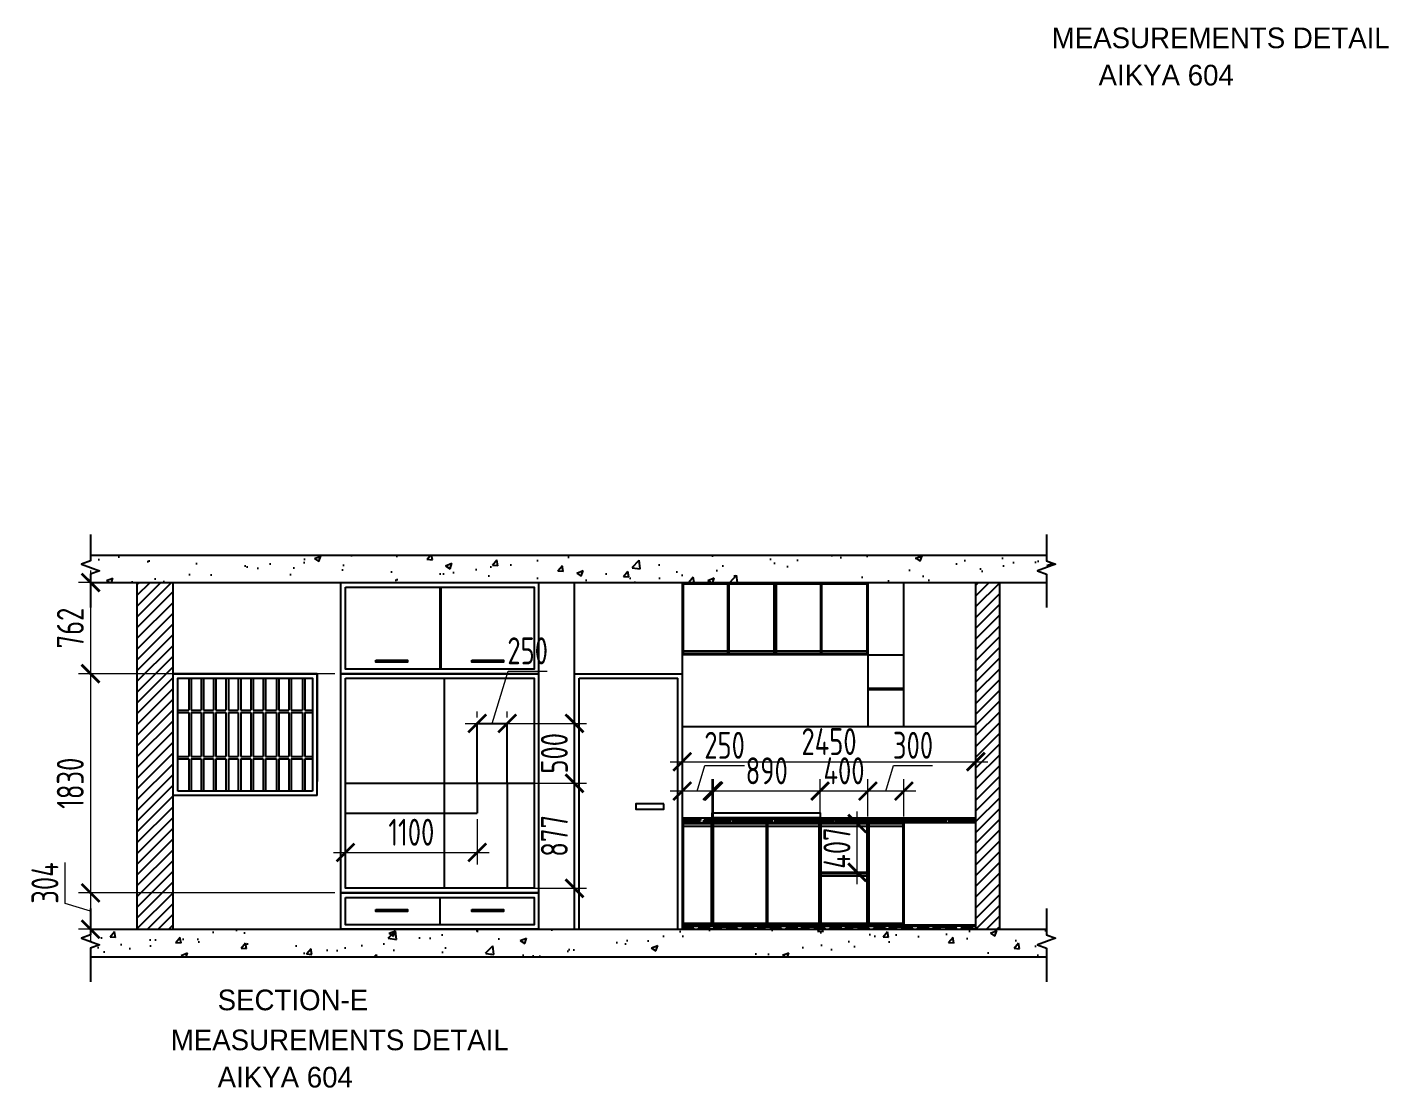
# Model space of a CAD drawing. Header units: millimetres. Extents: x -32588 to 76206, y -105754 to 17102.
# Drawn here: x 13424 to 24791, y -86410 to -77552 of the extents above; entities that cross this region are included whole.
import ezdxf

# ---------------------------------------------------------------- set-up
doc = ezdxf.new("R2010")
doc.units = ezdxf.units.MM
doc.header["$LTSCALE"] = 10
doc.header["$PDMODE"] = 35
doc.header["$PDSIZE"] = 500
doc.layers.add('07--DIM-1', color=1, linetype='Continuous')
doc.layers.add('DIMM-1', color=1, linetype='Continuous')
doc.styles.add('ISO', font='isocp2.shx', dxfattribs={"width": 0.8})
doc.dimstyles.new('A-DIM-100', dxfattribs={"dimscale": 100, "dimtxt": 2.25, "dimasz": 1.5, "dimexe": 1, "dimexo": 0.5, "dimgap": 0, "dimtad": 0, "dimdec": 0, "dimzin": 12, "dimdsep": 46, "dimtxsty": 'ISO', "dimblk": 'ARCHTICK', "dimcen": 1, "dimdle": 1, "dimclrd": 8, "dimclre": 8, "dimclrt": 256, "dimadec": 0, "dimazin": 3, "dimtfac": 1, "dimtdec": 0, "dimtmove": 1, "dimatfit": 2, "dimfxl": 1, "dimtvp": 0.75, "dimtolj": 1, "dimtzin": 12, "dimlwd": 18, "dimlwe": 18, "dimarcsym": 0})
pattern_1 = [(0, (34856.541, 5770.39), (55.88, 25.4), [381, -50.8, 127, -25.4]), (0, (34890.323, 5783.09), (-25.4, 33.782), [76.2, -8.382, 152.4, -19.05]), (0, (34869.241, 5791.979), (132.08, 17.018), [203.2, -35.56, 101.6, -25.4])]

# ---------------------------------------------------------------- blocks, each defined once
blk = doc.blocks.new('_ArchTick')
at = {"color": 0, "const_width": 0.15}
blk.add_lwpolyline([(-0.5, -0.5), (0.5, 0.5)], dxfattribs=at)
blk = doc.blocks.new('*D305')
at = {"layer": '07--DIM-1', "color": 8, "lineweight": 18}
for p, q in [((20353, -84711), (20353, -84104)), ((20383, -84204), (20253, -84204)), ((20383, -84611), (20253, -84611))]:
    blk.add_line(p, q, dxfattribs=at)
at = {"layer": 'Defpoints', "color": 0}
for p in [(20353, -84204), (20433, -84204), (20433, -84611)]:
    blk.add_point(p, dxfattribs=at)
at = {"layer": '07--DIM-1', "color": 8, "lineweight": 18, "xscale": 150, "yscale": 150, "zscale": 150}
for p, rotation in [((20353, -84204), 90), ((20353, -84611), 270)]:
    blk.add_blockref('_ArchTick', p, dxfattribs=dict(at, rotation=rotation))
at = {"layer": '07--DIM-1', "insert": (20184, -84408), "char_height": 225, "attachment_point": 5, "rotation": 90, "style": 'ISO'}
blk.add_mtext('\\A1;407', dxfattribs=at)
blk = doc.blocks.new('*D306')
at = {"layer": '07--DIM-1', "color": 8, "lineweight": 18}
for p, q in [((18893, -84106), (18893, -83587)), ((21343, -84106), (21343, -83587)), ((18793, -83687), (21443, -83687))]:
    blk.add_line(p, q, dxfattribs=at)
at = {"layer": 'Defpoints', "color": 0}
for p in [(21343, -83687), (18893, -84156), (21343, -84156)]:
    blk.add_point(p, dxfattribs=at)
at = {"layer": '07--DIM-1', "color": 8, "lineweight": 18, "xscale": 150, "yscale": 150, "zscale": 150, "rotation": 180}
blk.add_blockref('_ArchTick', (18893, -83687), dxfattribs=at)
at = {"layer": '07--DIM-1', "color": 8, "lineweight": 18, "xscale": 150, "yscale": 150, "zscale": 150}
blk.add_blockref('_ArchTick', (21343, -83687), dxfattribs=at)
at = {"layer": '07--DIM-1', "insert": (20118, -83519), "char_height": 225, "attachment_point": 5, "style": 'ISO'}
blk.add_mtext('\\A1;2450', dxfattribs=at)
blk = doc.blocks.new('*D307')
at = {"layer": '07--DIM-1', "color": 8, "lineweight": 18}
for p, q in [((20593, -83932), (20657, -83719)), ((20657, -83719), (20981, -83719)), ((20443, -84144), (20443, -83832)), ((20743, -84144), (20743, -83832)), ((20843, -83932), (20343, -83932))]:
    blk.add_line(p, q, dxfattribs=at)
at = {"layer": 'Defpoints', "color": 0}
for p in [(20443, -83932), (20443, -84194), (20743, -84194)]:
    blk.add_point(p, dxfattribs=at)
at = {"layer": '07--DIM-1', "color": 8, "lineweight": 18, "xscale": 150, "yscale": 150, "zscale": 150, "rotation": 180}
blk.add_blockref('_ArchTick', (20443, -83932), dxfattribs=at)
at = {"layer": '07--DIM-1', "color": 8, "lineweight": 18, "xscale": 150, "yscale": 150, "zscale": 150}
blk.add_blockref('_ArchTick', (20743, -83932), dxfattribs=at)
at = {"layer": '07--DIM-1', "insert": (20819, -83550), "char_height": 225, "attachment_point": 5, "style": 'ISO'}
blk.add_mtext('\\A1;300', dxfattribs=at)
blk = doc.blocks.new('*D308')
at = {"layer": '07--DIM-1', "color": 8, "lineweight": 18}
for p, q in [((20043, -84144), (20043, -83832)), ((20443, -84144), (20443, -83832)), ((20543, -83932), (19943, -83932))]:
    blk.add_line(p, q, dxfattribs=at)
at = {"layer": 'Defpoints', "color": 0}
for p in [(20043, -83932), (20043, -84194), (20443, -84194)]:
    blk.add_point(p, dxfattribs=at)
at = {"layer": '07--DIM-1', "color": 8, "lineweight": 18, "xscale": 150, "yscale": 150, "zscale": 150, "rotation": 180}
blk.add_blockref('_ArchTick', (20043, -83932), dxfattribs=at)
at = {"layer": '07--DIM-1', "color": 8, "lineweight": 18, "xscale": 150, "yscale": 150, "zscale": 150}
blk.add_blockref('_ArchTick', (20443, -83932), dxfattribs=at)
at = {"layer": '07--DIM-1', "insert": (20243, -83763), "char_height": 225, "attachment_point": 5, "style": 'ISO'}
blk.add_mtext('\\A1;400', dxfattribs=at)
blk = doc.blocks.new('*D309')
at = {"layer": '07--DIM-1', "color": 8, "lineweight": 18}
for p, q in [((19153, -84154), (19153, -83832)), ((20043, -84144), (20043, -83832)), ((20143, -83932), (19053, -83932))]:
    blk.add_line(p, q, dxfattribs=at)
at = {"layer": 'Defpoints', "color": 0}
for p in [(19153, -83932), (19153, -84204), (20043, -84194)]:
    blk.add_point(p, dxfattribs=at)
at = {"layer": '07--DIM-1', "color": 8, "lineweight": 18, "xscale": 150, "yscale": 150, "zscale": 150, "rotation": 180}
blk.add_blockref('_ArchTick', (19153, -83932), dxfattribs=at)
at = {"layer": '07--DIM-1', "color": 8, "lineweight": 18, "xscale": 150, "yscale": 150, "zscale": 150}
blk.add_blockref('_ArchTick', (20043, -83932), dxfattribs=at)
at = {"layer": '07--DIM-1', "insert": (19598, -83763), "char_height": 225, "attachment_point": 5, "style": 'ISO'}
blk.add_mtext('\\A1;890', dxfattribs=at)
blk = doc.blocks.new('*D310')
at = {"layer": '07--DIM-1', "color": 8, "lineweight": 18}
for p, q in [((19018, -83932), (19082, -83719)), ((19082, -83719), (19411, -83719)), ((18893, -84144), (18893, -83832)), ((19143, -84144), (19143, -83832)), ((19243, -83932), (18793, -83932))]:
    blk.add_line(p, q, dxfattribs=at)
at = {"layer": 'Defpoints', "color": 0}
for p in [(18893, -83932), (18893, -84194), (19143, -84194)]:
    blk.add_point(p, dxfattribs=at)
at = {"layer": '07--DIM-1', "color": 8, "lineweight": 18, "xscale": 150, "yscale": 150, "zscale": 150, "rotation": 180}
blk.add_blockref('_ArchTick', (18893, -83932), dxfattribs=at)
at = {"layer": '07--DIM-1', "color": 8, "lineweight": 18, "xscale": 150, "yscale": 150, "zscale": 150}
blk.add_blockref('_ArchTick', (19143, -83932), dxfattribs=at)
at = {"layer": '07--DIM-1', "insert": (19246, -83550), "char_height": 225, "attachment_point": 5, "style": 'ISO'}
blk.add_mtext('\\A1;250', dxfattribs=at)
blk = doc.blocks.new('*D311')
at = {"layer": '07--DIM-1', "color": 8, "lineweight": 18}
for p, q in [((17306, -83367), (17438, -82930)), ((17438, -82930), (17766, -82930)), ((17181, -83317), (17181, -83267)), ((17431, -83317), (17431, -83267)), ((17081, -83367), (17531, -83367))]:
    blk.add_line(p, q, dxfattribs=at)
at = {"layer": 'Defpoints', "color": 0}
for p in [(17181, -83367), (17431, -83367), (17431, -83367)]:
    blk.add_point(p, dxfattribs=at)
at = {"layer": '07--DIM-1', "color": 8, "lineweight": 18, "xscale": 150, "yscale": 150, "zscale": 150, "rotation": 180}
blk.add_blockref('_ArchTick', (17181, -83367), dxfattribs=at)
at = {"layer": '07--DIM-1', "color": 8, "lineweight": 18, "xscale": 150, "yscale": 150, "zscale": 150}
blk.add_blockref('_ArchTick', (17431, -83367), dxfattribs=at)
at = {"layer": '07--DIM-1', "insert": (17602, -82761), "char_height": 225, "attachment_point": 5, "style": 'ISO'}
blk.add_mtext('\\A1;250', dxfattribs=at)
blk = doc.blocks.new('*D312')
at = {"layer": '07--DIM-1', "color": 8, "lineweight": 18}
for p, q in [((16081, -84167), (16081, -84545)), ((17181, -84167), (17181, -84545)), ((15981, -84445), (17281, -84445))]:
    blk.add_line(p, q, dxfattribs=at)
at = {"layer": 'Defpoints', "color": 0}
for p in [(16081, -84117), (17181, -84117), (17181, -84445)]:
    blk.add_point(p, dxfattribs=at)
at = {"layer": '07--DIM-1', "color": 8, "lineweight": 18, "xscale": 150, "yscale": 150, "zscale": 150, "rotation": 180}
blk.add_blockref('_ArchTick', (16081, -84445), dxfattribs=at)
at = {"layer": '07--DIM-1', "color": 8, "lineweight": 18, "xscale": 150, "yscale": 150, "zscale": 150}
blk.add_blockref('_ArchTick', (17181, -84445), dxfattribs=at)
at = {"layer": '07--DIM-1', "insert": (16631, -84276), "char_height": 225, "attachment_point": 5, "style": 'ISO'}
blk.add_mtext('\\A1;1100', dxfattribs=at)
blk = doc.blocks.new('*D313')
at = {"layer": '07--DIM-1', "color": 8, "lineweight": 18}
for p, q in [((17993, -83767), (17993, -84844)), ((17481, -83867), (18093, -83867)), ((17481, -84744), (18093, -84744))]:
    blk.add_line(p, q, dxfattribs=at)
at = {"layer": 'Defpoints', "color": 0}
for p in [(17431, -83867), (17431, -84744), (17993, -84744)]:
    blk.add_point(p, dxfattribs=at)
at = {"layer": '07--DIM-1', "color": 8, "lineweight": 18, "xscale": 150, "yscale": 150, "zscale": 150}
for p, rotation in [((17993, -83867), 90), ((17993, -84744), 270)]:
    blk.add_blockref('_ArchTick', p, dxfattribs=dict(at, rotation=rotation))
at = {"layer": '07--DIM-1', "insert": (17825, -84306), "char_height": 225, "attachment_point": 5, "rotation": 90, "style": 'ISO'}
blk.add_mtext('\\A1;877', dxfattribs=at)
blk = doc.blocks.new('*D314')
at = {"layer": '07--DIM-1', "color": 8, "lineweight": 18}
for p, q in [((17993, -83967), (17993, -83267)), ((17481, -83367), (18093, -83367)), ((17481, -83867), (18093, -83867))]:
    blk.add_line(p, q, dxfattribs=at)
at = {"layer": 'Defpoints', "color": 0}
for p in [(17431, -83367), (17993, -83367), (17431, -83867)]:
    blk.add_point(p, dxfattribs=at)
at = {"layer": '07--DIM-1', "color": 8, "lineweight": 18, "xscale": 150, "yscale": 150, "zscale": 150}
for p, rotation in [((17993, -83367), 90), ((17993, -83867), 270)]:
    blk.add_blockref('_ArchTick', p, dxfattribs=dict(at, rotation=rotation))
at = {"layer": '07--DIM-1', "insert": (17825, -83617), "char_height": 225, "attachment_point": 5, "rotation": 90, "style": 'ISO'}
blk.add_mtext('\\A1;500', dxfattribs=at)
blk = doc.blocks.new('*D315')
at = {"layer": '07--DIM-1', "color": 8, "lineweight": 18}
for p, q in [((13953, -82090), (13953, -83052)), ((15993, -82190), (13853, -82190)), ((15993, -82952), (13853, -82952))]:
    blk.add_line(p, q, dxfattribs=at)
at = {"layer": 'Defpoints', "color": 0}
for p in [(16043, -82190), (13953, -82952), (16043, -82952)]:
    blk.add_point(p, dxfattribs=at)
at = {"layer": '07--DIM-1', "color": 8, "lineweight": 18, "xscale": 150, "yscale": 150, "zscale": 150}
for p, rotation in [((13953, -82190), 90), ((13953, -82952), 270)]:
    blk.add_blockref('_ArchTick', p, dxfattribs=dict(at, rotation=rotation))
at = {"layer": '07--DIM-1', "insert": (13784, -82571), "char_height": 225, "attachment_point": 5, "rotation": 90, "style": 'ISO'}
blk.add_mtext('\\A1;762', dxfattribs=at)
blk = doc.blocks.new('*D316')
at = {"layer": '07--DIM-1', "color": 8, "lineweight": 18}
for p, q in [((13953, -82852), (13953, -84882)), ((15993, -82952), (13853, -82952)), ((15993, -84782), (13853, -84782))]:
    blk.add_line(p, q, dxfattribs=at)
at = {"layer": 'Defpoints', "color": 0}
for p in [(16043, -82952), (13953, -84782), (16043, -84782)]:
    blk.add_point(p, dxfattribs=at)
at = {"layer": '07--DIM-1', "color": 8, "lineweight": 18, "xscale": 150, "yscale": 150, "zscale": 150}
for p, rotation in [((13953, -82952), 90), ((13953, -84782), 270)]:
    blk.add_blockref('_ArchTick', p, dxfattribs=dict(at, rotation=rotation))
at = {"layer": '07--DIM-1', "insert": (13784, -83867), "char_height": 225, "attachment_point": 5, "rotation": 90, "style": 'ISO'}
blk.add_mtext('\\A1;1830', dxfattribs=at)
blk = doc.blocks.new('*D317')
at = {"layer": '07--DIM-1', "color": 8, "lineweight": 18}
for p, q in [((13741, -84871), (13741, -84529)), ((15993, -84782), (13853, -84782)), ((13953, -84682), (13953, -85186)), ((13953, -84934), (13741, -84871)), ((15993, -85086), (13853, -85086))]:
    blk.add_line(p, q, dxfattribs=at)
at = {"layer": 'Defpoints', "color": 0}
for p in [(16043, -84782), (13953, -85086), (16043, -85086)]:
    blk.add_point(p, dxfattribs=at)
at = {"layer": '07--DIM-1', "color": 8, "lineweight": 18, "xscale": 150, "yscale": 150, "zscale": 150}
for p, rotation in [((13953, -84782), 90), ((13953, -85086), 270)]:
    blk.add_blockref('_ArchTick', p, dxfattribs=dict(at, rotation=rotation))
at = {"layer": '07--DIM-1', "insert": (13572, -84700), "char_height": 225, "attachment_point": 5, "rotation": 90, "style": 'ISO'}
blk.add_mtext('\\A1;304', dxfattribs=at)

msp = doc.modelspace()

# ---------------------------------------------------------------- hatches: boundary and pattern name
h = msp.add_hatch()
h.set_pattern_fill('AR-CONC', color=256, scale=3, style=0)
h.set_pattern_definition([(50, (-253784.3, -75808.56), (546.554, -47.81726), [57.15, -628.65]), (355, (-253784.3, -75808.56), (-105.7285, 573.1699), [45.72, -502.92]), (100.451, (-253738.75, -75812.55), (440.8275, 525.3501), [48.57, -534.27]), (46.1842, (-253784.3, -75656.16), (813.2371, -126.127), [85.725, -942.975]), (96.6356, (-253716.5, -75666.7), (712.2127, 742.2767), [72.855, -801.405]), (351.184, (-253784.3, -75656.2), (712.2138, 742.2754), [68.58, -754.38]), (21, (-253708.1, -75694.26), (454.84464, -306.79656), [57.15, -628.65]), (326, (-253708.1, -75694.26), (185.4061, 552.5639), [45.72, -502.92]), (71.4514, (-253670.2, -75719.83), (640.2495, 245.7686), [48.57, -534.27]), (37.5, (-253784.3, -75808.56), (9.26581, 253.66512), [0, -496.824, 0, -510.54, 0, -504.825]), (7.5, (-253784.3, -75808.56), (200.459, 300.54172), [0, -291.084, 0, -485.394, 0, -192.405]), (327.5, (-253954.22, -75808.56), (406.77179, -17.18623), [0, -190.5, 0, -594.36, 0, -788.67]), (317.5, (-254030.42, -75808.56), (444.38754, 76.27947), [0, -247.65, 0, -394.716, 0, -560.07])])
h.paths.add_polyline_path([(22009.3, -82036.4), (21933.4, -82008.8), (21933.4, -81961.8), (13953.1, -81961.8), (13953.1, -82008.8), (13877.3, -82036.4), (14028.9, -82091.6), (13953.1, -82119.2), (13953.1, -82190.4), (21933.4, -82190.4), (21933.4, -82119.2), (21857.6, -82091.6)])
h.paths.add_polyline_path([(21857.6, -85216.2), (22009.3, -85161), (21933.4, -85133.4), (21933.4, -85086.4), (13953.1, -85086.4), (13953.1, -85133.4), (13877.3, -85161), (14028.9, -85216.2), (13953.1, -85243.8), (13953.1, -85317.6), (21933.4, -85317.6), (21933.4, -85243.8)])
h = msp.add_hatch()
h.set_pattern_fill('ANSI31', color=256, scale=20, style=0)
h.set_pattern_definition([(45, (-253784.3, -75808.56), (-44.90128, 44.90128), [])])
h.paths.add_polyline_path([(14643.3, -82190.4), (14343.3, -82190.4), (14343.3, -85086.4), (14643.3, -85086.4)])
h.paths.add_polyline_path([(21543.3, -82190.4), (21343.3, -82190.4), (21343.3, -85086.4), (21543.3, -85086.4)])
h = msp.add_hatch()
h.set_pattern_fill('AR-RROOF', color=256, style=0)
h.set_pattern_definition(pattern_1)
h.paths.add_polyline_path([(18893.3, -84156.4), (18893.3, -84194.4), (19143.3, -84194.4), (20043.3, -84194.4), (21343.3, -84194.4), (21343.3, -84156.4)])
h.paths.add_polyline_path([(20743.3, -85086.4), (20743.3, -85048.4), (20443.3, -85048.4), (20043.3, -85048.4), (19143.3, -85048.4), (18893.3, -85048.4), (18893.3, -85086.4)])
h = msp.add_hatch()
h.set_pattern_fill('AR-RROOF', color=256, style=0)
h.set_pattern_definition(pattern_1)
h.paths.add_polyline_path([(20743.3, -85048.4), (20743.3, -85086.4), (21343.3, -85086.4), (21343.3, -85048.4)])

# ---------------------------------------------------------------- linework, layer by layer
for p, q in [((13953.1, -81961.8), (21933.4, -81961.8)), ((13953.1, -82190.4), (21933.4, -82190.4)), ((14343.3, -85086.4), (14343.3, -82190.4)), ((14343.3, -85086.4), (14343.3, -82190.8)), ((14643.3, -85086.4), (14643.3, -82190.4)), ((16043.3, -85086.4), (16043.3, -82190.4)), ((16868.3, -82228.4), (16868.3, -82914.4)), ((16878.3, -82228.4), (16878.3, -82914.4)), ((17693.3, -82190.4), (17693.3, -85086.4)), ((17993.3, -85086.4), (17993.3, -82190.4)), ((18893.3, -85086.4), (18893.3, -82190.4)), ((19270.8, -82200.4), (19270.8, -82783.4)), ((19280.8, -82200.4), (19280.8, -82783.4)), ((19668.3, -82793.4), (19668.3, -82190.4)), ((20045.8, -82200.4), (20045.8, -82783.4)), ((20055.8, -82200.4), (20055.8, -82783.4)), ((20443.3, -83396.4), (20443.3, -82190.4)), ((20743.3, -83396.4), (20743.3, -82190.4)), ((21343.3, -85086.4), (21343.3, -82190.4)), ((21343.3, -85086.4), (21343.3, -82190.4)), ((21543.3, -85086.4), (21543.3, -82190.4)), ((20443.3, -82793.4), (18893.3, -82793.4)), ((20443.3, -82793.4), (20743.3, -82793.4)), ((15843.3, -82952.4), (14643.3, -82952.4)), ((15843.3, -83970.1), (15843.3, -82952.4)), ((17993.3, -82952.4), (18893.3, -82952.4)), ((14773.8, -82990.4), (14773.8, -83255.8)), ((14793.8, -82990.4), (14793.8, -83255.8)), ((14877, -82990.4), (14877, -83255.8)), ((14877, -82990.4), (14877, -83255.8)), ((14897, -82990.4), (14897, -83255.8)), ((14897, -82990.4), (14897, -83255.8)), ((14980.1, -82990.4), (14980.1, -83255.8)), ((15000.1, -82990.4), (15000.1, -83255.8)), ((15083.3, -82990.4), (15083.3, -83255.8)), ((15083.3, -82990.4), (15083.3, -83255.8)), ((15103.3, -82990.4), (15103.3, -83255.8)), ((15103.3, -82990.4), (15103.3, -83255.8)), ((15186.4, -82990.4), (15186.4, -83255.8)), ((15186.4, -82990.4), (15186.4, -83255.8)), ((15206.4, -82990.4), (15206.4, -83255.8)), ((15206.4, -82990.4), (15206.4, -83255.8)), ((15289.6, -82990.4), (15289.6, -83255.8)), ((15289.6, -82990.4), (15289.6, -83255.8)), ((15309.6, -82990.4), (15309.6, -83255.8)), ((15309.6, -82990.4), (15309.6, -83255.8)), ((15392.7, -82990.4), (15392.7, -83255.8)), ((15412.7, -82990.4), (15412.7, -83255.8)), ((15505.3, -82990.4), (15505.3, -83255.8)), ((15525.3, -82990.4), (15525.3, -83255.8)), ((15525.3, -82990.4), (15525.3, -83255.8)), ((15608.4, -82990.4), (15608.4, -83255.8)), ((15628.4, -82990.4), (15628.4, -83255.8)), ((15721, -82990.4), (15721, -83255.8)), ((15741, -82990.4), (15741, -83255.8)), ((16906.3, -82990.4), (16906.3, -84744.4)), ((18031.3, -85086.4), (18031.3, -82990.4)), ((18031.3, -82990.4), (18855.3, -82990.4)), ((18855.3, -85086.4), (18855.3, -82990.4)), ((20443.3, -83073.5, 0), (20743.3, -83073.5, 0)), ((20443.3, -83083.5, 0), (20743.3, -83083.5, 0)), ((14681.3, -83255.8), (14773.8, -83255.8)), ((14681.3, -83275.8), (14773.8, -83275.8)), ((14773.8, -83275.8), (14773.8, -83643.7)), ((14793.8, -83255.8), (14877, -83255.8)), ((14793.8, -83275.8), (14793.8, -83643.7)), ((14793.8, -83275.8), (14877, -83275.8)), ((14877, -83275.8), (14877, -83643.7)), ((14877, -83275.8), (14877, -83643.7)), ((14897, -83255.8), (14980.1, -83255.8)), ((14897, -83275.8), (14897, -83643.7)), ((14897, -83275.8), (14897, -83643.7)), ((14897, -83275.8), (14980.1, -83275.8)), ((14980.1, -83275.8), (14980.1, -83643.7)), ((15000.1, -83255.8), (15083.3, -83255.8)), ((15000.1, -83275.8), (15000.1, -83643.7)), ((15000.1, -83275.8), (15083.3, -83275.8)), ((15083.3, -83275.8), (15083.3, -83643.7)), ((15083.3, -83275.8), (15083.3, -83643.7)), ((15103.3, -83255.8), (15186.4, -83255.8)), ((15103.3, -83275.8), (15103.3, -83643.7)), ((15103.3, -83275.8), (15103.3, -83643.7)), ((15103.3, -83275.8), (15186.4, -83275.8)), ((15186.4, -83275.8), (15186.4, -83643.7)), ((15186.4, -83275.8), (15186.4, -83643.7)), ((15206.4, -83255.8), (15289.6, -83255.8)), ((15206.4, -83275.8), (15206.4, -83643.7)), ((15206.4, -83275.8), (15206.4, -83643.7)), ((15206.4, -83275.8), (15289.6, -83275.8)), ((15289.6, -83275.8), (15289.6, -83643.7)), ((15289.6, -83275.8), (15289.6, -83643.7)), ((15309.6, -83255.8), (15392.7, -83255.8)), ((15309.6, -83275.8), (15309.6, -83643.7)), ((15309.6, -83275.8), (15309.6, -83643.7)), ((15309.6, -83275.8), (15392.7, -83275.8)), ((15392.7, -83275.8), (15392.7, -83643.7)), ((15412.7, -83255.8), (15505.3, -83255.8)), ((15412.7, -83275.8), (15412.7, -83643.7)), ((15412.7, -83275.8), (15505.3, -83275.8)), ((15505.3, -83275.8), (15505.3, -83643.7)), ((15505.3, -83275.8), (15505.3, -83643.7)), ((15525.3, -83255.8), (15608.4, -83255.8)), ((15525.3, -83275.8), (15525.3, -83643.7)), ((15525.3, -83275.8), (15525.3, -83643.7)), ((15525.3, -83275.8), (15608.4, -83275.8)), ((15608.4, -83275.8), (15608.4, -83643.7)), ((15628.4, -83255.8), (15721, -83255.8)), ((15628.4, -83275.8), (15628.4, -83643.7)), ((15628.4, -83275.8), (15721, -83275.8)), ((15721, -83275.8), (15721, -83643.7)), ((15741, -83255.8), (15805.3, -83255.8)), ((15741, -83275.8), (15741, -83643.7)), ((15741, -83275.8), (15805.3, -83275.8)), ((17181.3, -83867.4), (17181.3, -83367.4)), ((17431.3, -83867.4), (17431.3, -83367.4)), ((21343.3, -83396.4), (18893.3, -83396.4)), ((14681.3, -83643.7), (14773.8, -83643.7)), ((14793.8, -83643.7), (14877, -83643.7)), ((14897, -83643.7), (14980.1, -83643.7)), ((15000.1, -83643.7), (15083.3, -83643.7)), ((15103.3, -83643.7), (15186.4, -83643.7)), ((15206.4, -83643.7), (15289.6, -83643.7)), ((15309.6, -83643.7), (15392.7, -83643.7)), ((15412.7, -83643.7), (15505.3, -83643.7)), ((15525.3, -83643.7), (15608.4, -83643.7)), ((15628.4, -83643.7), (15721, -83643.7)), ((15741, -83643.7), (15805.3, -83643.7)), ((14681.3, -83663.7), (14773.8, -83663.7)), ((14773.8, -83663.7), (14773.8, -83932.1)), ((14793.8, -83663.7), (14793.8, -83932.1)), ((14793.8, -83663.7), (14877, -83663.7)), ((14877, -83663.7), (14877, -83932.1)), ((14877, -83663.7), (14877, -83932.1)), ((14897, -83663.7), (14897, -83932.1)), ((14897, -83663.7), (14897, -83932.1)), ((14897, -83663.7), (14980.1, -83663.7)), ((14980.1, -83663.7), (14980.1, -83932.1)), ((15000.1, -83663.7), (15000.1, -83932.1)), ((15000.1, -83663.7), (15083.3, -83663.7)), ((15083.3, -83663.7), (15083.3, -83932.1)), ((15083.3, -83663.7), (15083.3, -83932.1)), ((15103.3, -83663.7), (15103.3, -83932.1)), ((15103.3, -83663.7), (15103.3, -83932.1)), ((15103.3, -83663.7), (15186.4, -83663.7)), ((15186.4, -83663.7), (15186.4, -83932.1)), ((15186.4, -83663.7), (15186.4, -83932.1)), ((15206.4, -83663.7), (15206.4, -83932.1)), ((15206.4, -83663.7), (15206.4, -83932.1)), ((15206.4, -83663.7), (15289.6, -83663.7)), ((15289.6, -83663.7), (15289.6, -83932.1)), ((15289.6, -83663.7), (15289.6, -83932.1)), ((15309.6, -83663.7), (15309.6, -83932.1)), ((15309.6, -83663.7), (15309.6, -83932.1)), ((15309.6, -83663.7), (15392.7, -83663.7)), ((15392.7, -83663.7), (15392.7, -83932.1)), ((15412.7, -83663.7), (15412.7, -83932.1)), ((15412.7, -83663.7), (15505.3, -83663.7)), ((15505.3, -83663.7), (15505.3, -83932.1)), ((15505.3, -83663.7), (15505.3, -83932.1)), ((15525.3, -83663.7), (15525.3, -83932.1)), ((15525.3, -83663.7), (15525.3, -83932.1)), ((15525.3, -83663.7), (15608.4, -83663.7)), ((15608.4, -83663.7), (15608.4, -83932.1)), ((15628.4, -83663.7), (15628.4, -83932.1)), ((15628.4, -83663.7), (15721, -83663.7)), ((15721, -83663.7), (15721, -83932.1)), ((15741, -83663.7), (15741, -83932.1)), ((15741, -83663.7), (15805.3, -83663.7)), ((16081.3, -83867.4), (17181.3, -83867.4)), ((17181.3, -83867.4), (17181.3, -84117.4)), ((17181.3, -83867.4), (17431.3, -83867.4)), ((17431.3, -83867.4), (17655.3, -83867.4)), ((17431.3, -83867.4), (17431.3, -84744.4)), ((15843.3, -83970.1), (14643.3, -83970.1)), ((15805.3, -83932.1), (14681.3, -83932.1)), ((16081.3, -84117.4), (17181.3, -84117.4)), ((18893.3, -84156.4), (21343.3, -84156.4)), ((18893.3, -84194.4), (21343.3, -84194.4)), ((18903.3, -84224.4), (19133.3, -84224.4)), ((19143.3, -85048.4), (19143.3, -84194.4)), ((19153.3, -84224.4), (19593.3, -84224.4)), ((19593.3, -84204.4), (19593.3, -85038.4)), ((19603.3, -84204.4), (19603.3, -85038.4)), ((19603.3, -84224.4), (20033.3, -84224.4)), ((20043.3, -85048.4), (20043.3, -84194.4)), ((20053.3, -84224.4), (20433.3, -84224.4)), ((20443.3, -85048.4), (20443.3, -84194.4)), ((20453.3, -84224.4), (20733.3, -84224.4)), ((20743.3, -85086.4), (20743.3, -84194.4)), ((20053.3, -84641.4), (20433.3, -84641.4)), ((16868.3, -84820.4), (16868.3, -85048.4)), ((13953.1, -85086.4), (21933.4, -85086.4)), ((18893.3, -85048.4), (21343.3, -85048.4)), ((13953.1, -85317.6), (21933.4, -85317.6))]:
    msp.add_line(p, q)
at = {"linetype": 'Continuous'}
for points in [[(13953.1, -81788), (13953.1, -82008.8), (13877.3, -82036.4), (14028.9, -82091.6), (13953.1, -82119.2), (13953.1, -82399.8)], [(21933.4, -81788), (21933.4, -82008.8), (22009.3, -82036.4), (21857.6, -82091.6), (21933.4, -82119.2), (21933.4, -82399.8)], [(13953.1, -84912.6), (13953.1, -85133.4), (13877.3, -85161), (14028.9, -85216.2), (13953.1, -85243.8), (13953.1, -85524.4)], [(21933.4, -84912.6), (21933.4, -85133.4), (22009.3, -85161), (21857.6, -85216.2), (21933.4, -85243.8), (21933.4, -85524.4)]]:
    msp.add_lwpolyline(points, dxfattribs=at)
for points in [[(16043.3, -82190.4), (17693.3, -82190.4), (17693.3, -82952.4), (16043.3, -82952.4)], [(16081.3, -82228.4), (17655.3, -82228.4), (17655.3, -82914.4), (16081.3, -82914.4)], [(18893.3, -82190.4), (19668.3, -82190.4), (19668.3, -82793.4), (18893.3, -82793.4)], [(16335.4, -82837.5), (16600.2, -82837.5), (16600.2, -82854.3), (16335.4, -82854.3)], [(17135.7, -82837.5), (17400.5, -82837.5), (17400.5, -82854.3), (17135.7, -82854.3)], [(16043.3, -82952.4), (17693.3, -82952.4), (17693.3, -84782.4), (16043.3, -84782.4)], [(16081.3, -82990.4), (17655.3, -82990.4), (17655.3, -84744.4), (16081.3, -84744.4)], [(18738, -84037.7), (18506.2, -84037.7), (18506.2, -84084), (18738, -84084)]]:
    msp.add_lwpolyline(points, close=True)
for points in [[(19270.8, -82783.4), (18903.3, -82783.4), (18903.3, -82200.4), (19270.8, -82200.4)], [(19280.8, -82200.4), (19658.3, -82200.4), (19658.3, -82783.4), (19280.8, -82783.4)], [(20045.8, -82783.4), (19678.3, -82783.4), (19678.3, -82200.4), (20045.8, -82200.4)], [(20055.8, -82200.4), (20433.3, -82200.4), (20433.3, -82783.4), (20055.8, -82783.4)], [(19270.8, -82763.4), (18903.3, -82763.4)], [(19658.3, -82763.4), (19280.8, -82763.4)], [(20045.8, -82763.4), (19678.3, -82763.4)], [(20433.3, -82763.4), (20055.8, -82763.4)]]:
    msp.add_lwpolyline(points)
at = {"elevation": 0}
for points in [[(14643.3, -83852.4), (14643.3, -83852.4), (14643.3, -82952.4), (15843.3, -82952.4), (15843.3, -83852.4)], [(14681.3, -83932.1), (14681.3, -82990.4), (15805.3, -82990.4), (15805.3, -83932.1)], [(19593.3, -85038.4), (19153.3, -85038.4), (19153.3, -84204.4), (20033.3, -84204.4), (20033.3, -85038.4), (19603.3, -85038.4)], [(20443.3, -85048.4), (20443.3, -85048.4), (20043.3, -85048.4), (20043.3, -84621.4)], [(20053.3, -84621.4), (20433.3, -84621.4)]]:
    msp.add_lwpolyline(points, dxfattribs=at)
for points in [[(18893.3, -84194.4), (19143.3, -84194.4), (19143.3, -85048.4), (18893.3, -85048.4)], [(18903.3, -84204.4), (19133.3, -84204.4), (19133.3, -85038.4), (18903.3, -85038.4)], [(20043.3, -84156.4), (19143.3, -84156.4), (19143.3, -84113.8), (20043.3, -84113.8)], [(19143.3, -84194.4), (20043.3, -84194.4), (20043.3, -85048.4), (19143.3, -85048.4)], [(20053.3, -84204.4), (20433.3, -84204.4), (20433.3, -84611.4), (20053.3, -84611.4)], [(20443.3, -84194.4), (20743.3, -84194.4), (20743.3, -85048.4), (20443.3, -85048.4)], [(20453.3, -84204.4), (20733.3, -84204.4), (20733.3, -85038.4), (20453.3, -85038.4)], [(20053.3, -84621.4), (20433.3, -84621.4), (20433.3, -85038.4), (20053.3, -85038.4)], [(20443.3, -84621.4), (20443.3, -84621.4)], [(16043.3, -84782.4), (17693.3, -84782.4), (17693.3, -85086.4), (16043.3, -85086.4)], [(16081.3, -84820.4), (17655.3, -84820.4), (17655.3, -85048.4), (16081.3, -85048.4)], [(16335.4, -84920.5), (16600.2, -84920.5), (16600.2, -84937.4), (16335.4, -84937.4)], [(17135.7, -84920.5), (17400.5, -84920.5), (17400.5, -84937.4), (17135.7, -84937.4)]]:
    msp.add_lwpolyline(points, close=True, dxfattribs=at)
at = {"layer": '07--DIM-1'}
msp.add_line((17181.3, -83367.4), (17431.3, -83367.4), dxfattribs=at)

# ---------------------------------------------------------------- texts
at = {"layer": 'DIMM-1'}
for s, height, p in [('MEASUREMENTS DETAIL', 172.617, (21976.8, -77727.7)), ('AIKYA 604', 172.62, (22368.2, -78038.8)), ('SECTION-E', 172.62, (15013.8, -85762.8)), ('MEASUREMENTS DETAIL', 172.617, (14622.4, -86096.7)), ('AIKYA 604', 172.62, (15013.8, -86407.9))]:
    msp.add_text(s, height=height, dxfattribs=at).set_placement(p)

# ---------------------------------------------------------------- dimensions: what is measured, and where the dimension line sits
at = {"layer": '07--DIM-1'}
for base, p1, p2, picture, middle in [((13953.1, -82952.4), (16043.3, -82190.4), (16043.3, -82952.4), '*D315', (13784.3, -82571.4)), ((13953.1, -84782.4), (16043.3, -82952.4), (16043.3, -84782.4), '*D316', (13784.3, -83867.4)), ((17993.3, -83367.4), (17431.3, -83867.4), (17431.3, -83367.4), '*D314', (17824.5, -83617.4)), ((17993.3, -84744.4), (17431.3, -83867.4), (17431.3, -84744.4), '*D313', (17824.5, -84305.9)), ((20352.8, -84204.4), (20433.3, -84611.4), (20433.3, -84204.4), '*D305', (20184, -84407.9)), ((13953.1, -85086.4), (16043.3, -84782.4), (16043.3, -85086.4), '*D317', (13571.8, -84870.6))]:
    dim = msp.add_linear_dim(base=base, p1=p1, p2=p2, angle=90, dimstyle='A-DIM-100', dxfattribs=at)
    dim.commit()
    dim.dimension.update_dxf_attribs({"geometry": picture, "text_midpoint": middle})
for base, p1, p2, picture, middle in [((17431.3, -83367.4), (17181.3, -83367.4), (17431.3, -83367.4), '*D311', (17437.5, -82761)), ((21343.3, -83687.4), (18893.3, -84156.4), (21343.3, -84156.4), '*D306', (20118.3, -83518.6)), ((18893.3, -83931.7), (19143.3, -84194.4), (18893.3, -84194.4), '*D310', (19082, -83550.4)), ((20443.3, -83931.7), (20743.3, -84194.4), (20443.3, -84194.4), '*D307', (20657, -83550.4)), ((19153.3, -83931.7), (20043.3, -84194.4), (19153.3, -84204.4), '*D309', (19598.3, -83762.9)), ((20043.3, -83931.7), (20443.3, -84194.4), (20043.3, -84194.4), '*D308', (20243.3, -83762.9)), ((17181.3, -84444.5), (16081.3, -84117.4), (17181.3, -84117.4), '*D312', (16631.3, -84275.8))]:
    dim = msp.add_linear_dim(base=base, p1=p1, p2=p2, dimstyle='A-DIM-100', dxfattribs=at)
    dim.commit()
    dim.dimension.update_dxf_attribs({"geometry": picture, "text_midpoint": middle})

doc.saveas('drawing.dxf')
